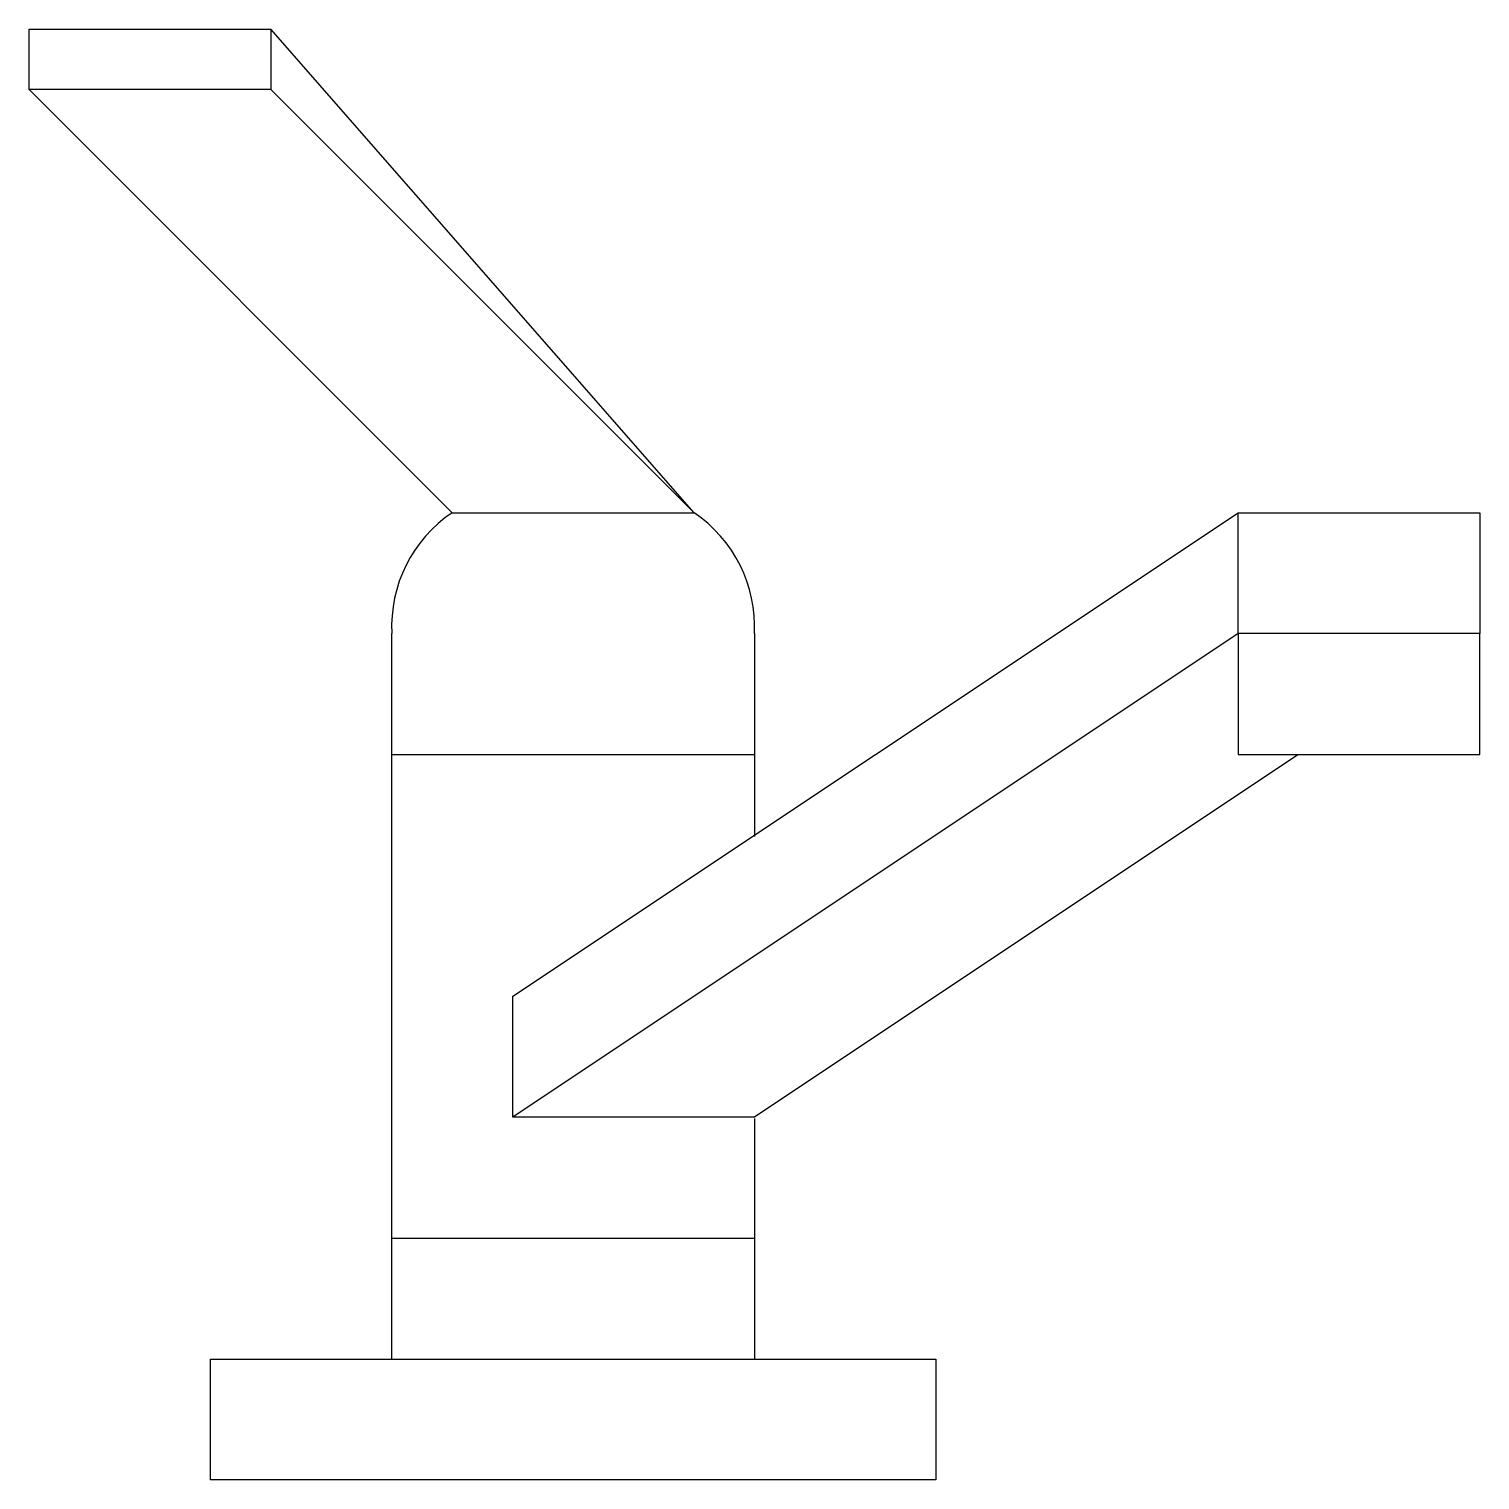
# Model space of a CAD drawing. Extents: x -2.25 to 3.75, y 0 to 6.
import ezdxf

# ---------------------------------------------------------------- set-up
doc = ezdxf.new("R2010")
doc.units = 0
doc.header["$MEASUREMENT"] = 0
doc.layers.get('0').update_dxf_attribs({"linetype": 'CONTINUOUS'})

msp = doc.modelspace()

# ---------------------------------------------------------------- linework, layer by layer
for p, q in [((-2.25, 6), (-1.25, 6)), ((-2.25, 5.75), (-2.25, 6)), ((-1.25, 6), (-1.25, 5.75)), ((0.5, 4), (-1.25, 6)), ((-1.25, 5.75), (-2.25, 5.75)), ((-2.25, 5.75), (-0.5, 4)), ((-1.25, 5.75), (0.5, 4)), ((-0.5, 4), (0.5, 4)), ((-0.25, 2), (2.75, 4)), ((2.75, 3.5), (2.75, 4)), ((2.75, 4), (3.75, 4)), ((3.75, 4), (3.75, 3.5)), ((-0.75, 0.5), (-0.75, 3.5)), ((2.75, 3.5), (-0.25, 1.5)), ((0.75, 3.5), (0.75, 2.6608)), ((2.75, 3.5), (2.75, 3)), ((3.75, 3.5), (2.75, 3.5)), ((3.75, 3), (3.75, 3.5)), ((-0.75, 3), (0.75, 3)), ((2.75, 3), (3.75, 3)), ((2.9973, 2.9981), (0.75, 1.5)), ((-0.25, 1.5), (-0.25, 2)), ((0.75, 1.5), (-0.25, 1.5)), ((0.75, 1.4951), (0.75, 0.5)), ((-0.75, 1), (0.75, 1))]:
    msp.add_line(p, q)
msp.add_lwpolyline([(-1.5, 0), (-1.5, 0.5), (1.5, 0.5), (1.5, 0)], close=True)
for centre, start, end in [((-0.181, 3.528), 124.053, 182.8169), ((0.181, 3.528), 357.1831, 55.94696)]:
    msp.add_arc(centre, 0.5697, start, end)

doc.saveas('drawing.dxf')
